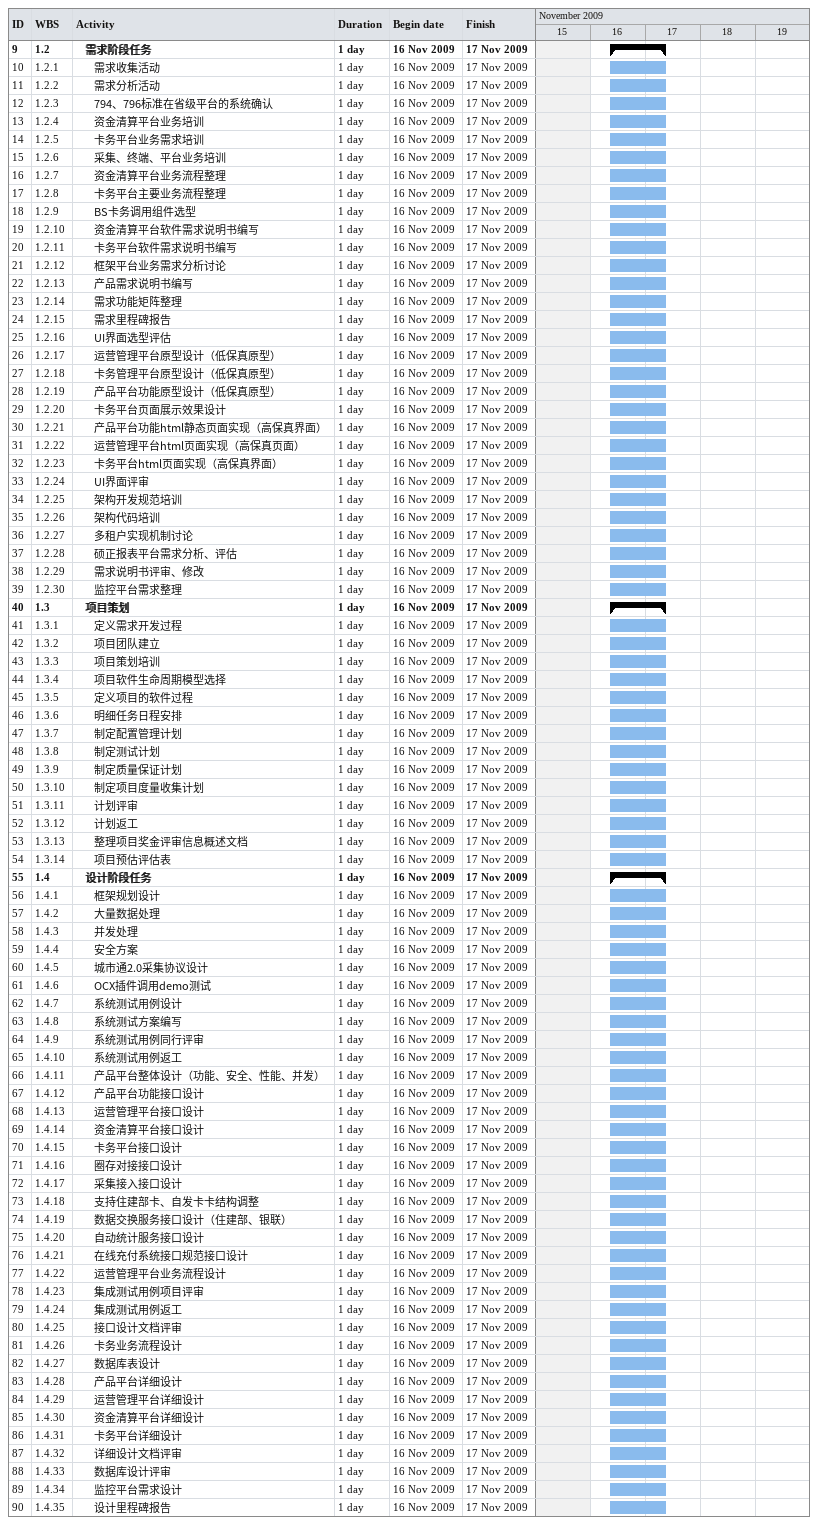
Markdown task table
| ID | WBS | Task | Duration | Start | Finish |
|---|---|---|---|---|---|
| 9 | 1.2 | **需求阶段任务** | 1d | 2009-11-16 | 2009-11-17 |
| 10 | 1.2.1 | 需求收集活动 | 1d | 2009-11-16 | 2009-11-17 |
| 11 | 1.2.2 | 需求分析活动 | 1d | 2009-11-16 | 2009-11-17 |
| 12 | 1.2.3 | 794、796标准在省级平台的系统确认 | 1d | 2009-11-16 | 2009-11-17 |
| 13 | 1.2.4 | 资金清算平台业务培训 | 1d | 2009-11-16 | 2009-11-17 |
| 14 | 1.2.5 | 卡务平台业务需求培训 | 1d | 2009-11-16 | 2009-11-17 |
| 15 | 1.2.6 | 采集、终端、平台业务培训 | 1d | 2009-11-16 | 2009-11-17 |
| 16 | 1.2.7 | 资金清算平台业务流程整理 | 1d | 2009-11-16 | 2009-11-17 |
| 17 | 1.2.8 | 卡务平台主要业务流程整理 | 1d | 2009-11-16 | 2009-11-17 |
| 18 | 1.2.9 | BS卡务调用组件选型 | 1d | 2009-11-16 | 2009-11-17 |
| 19 | 1.2.10 | 资金清算平台软件需求说明书编写 | 1d | 2009-11-16 | 2009-11-17 |
| 20 | 1.2.11 | 卡务平台软件需求说明书编写 | 1d | 2009-11-16 | 2009-11-17 |
| 21 | 1.2.12 | 框架平台业务需求分析讨论 | 1d | 2009-11-16 | 2009-11-17 |
| 22 | 1.2.13 | 产品需求说明书编写 | 1d | 2009-11-16 | 2009-11-17 |
| 23 | 1.2.14 | 需求功能矩阵整理 | 1d | 2009-11-16 | 2009-11-17 |
| 24 | 1.2.15 | 需求里程碑报告 | 1d | 2009-11-16 | 2009-11-17 |
| 25 | 1.2.16 | UI界面选型评估 | 1d | 2009-11-16 | 2009-11-17 |
| 26 | 1.2.17 | 运营管理平台原型设计（低保真原型） | 1d | 2009-11-16 | 2009-11-17 |
| 27 | 1.2.18 | 卡务管理平台原型设计（低保真原型） | 1d | 2009-11-16 | 2009-11-17 |
| 28 | 1.2.19 | 产品平台功能原型设计（低保真原型） | 1d | 2009-11-16 | 2009-11-17 |
| 29 | 1.2.20 | 卡务平台页面展示效果设计 | 1d | 2009-11-16 | 2009-11-17 |
| 30 | 1.2.21 | 产品平台功能html静态页面实现（高保真界面） | 1d | 2009-11-16 | 2009-11-17 |
| 31 | 1.2.22 | 运营管理平台html页面实现（高保真页面） | 1d | 2009-11-16 | 2009-11-17 |
| 32 | 1.2.23 | 卡务平台html页面实现（高保真界面） | 1d | 2009-11-16 | 2009-11-17 |
| 33 | 1.2.24 | UI界面评审 | 1d | 2009-11-16 | 2009-11-17 |
| 34 | 1.2.25 | 架构开发规范培训 | 1d | 2009-11-16 | 2009-11-17 |
| 35 | 1.2.26 | 架构代码培训 | 1d | 2009-11-16 | 2009-11-17 |
| 36 | 1.2.27 | 多租户实现机制讨论 | 1d | 2009-11-16 | 2009-11-17 |
| 37 | 1.2.28 | 硕正报表平台需求分析、评估 | 1d | 2009-11-16 | 2009-11-17 |
| 38 | 1.2.29 | 需求说明书评审、修改 | 1d | 2009-11-16 | 2009-11-17 |
| 39 | 1.2.30 | 监控平台需求整理 | 1d | 2009-11-16 | 2009-11-17 |
| 40 | 1.3 | **项目策划** | 1d | 2009-11-16 | 2009-11-17 |
| 41 | 1.3.1 | 定义需求开发过程 | 1d | 2009-11-16 | 2009-11-17 |
| 42 | 1.3.2 | 项目团队建立 | 1d | 2009-11-16 | 2009-11-17 |
| 43 | 1.3.3 | 项目策划培训 | 1d | 2009-11-16 | 2009-11-17 |
| 44 | 1.3.4 | 项目软件生命周期模型选择 | 1d | 2009-11-16 | 2009-11-17 |
| 45 | 1.3.5 | 定义项目的软件过程 | 1d | 2009-11-16 | 2009-11-17 |
| 46 | 1.3.6 | 明细任务日程安排 | 1d | 2009-11-16 | 2009-11-17 |
| 47 | 1.3.7 | 制定配置管理计划 | 1d | 2009-11-16 | 2009-11-17 |
| 48 | 1.3.8 | 制定测试计划 | 1d | 2009-11-16 | 2009-11-17 |
| 49 | 1.3.9 | 制定质量保证计划 | 1d | 2009-11-16 | 2009-11-17 |
| 50 | 1.3.10 | 制定项目度量收集计划 | 1d | 2009-11-16 | 2009-11-17 |
| 51 | 1.3.11 | 计划评审 | 1d | 2009-11-16 | 2009-11-17 |
| 52 | 1.3.12 | 计划返工 | 1d | 2009-11-16 | 2009-11-17 |
| 53 | 1.3.13 | 整理项目奖金评审信息概述文档 | 1d | 2009-11-16 | 2009-11-17 |
| 54 | 1.3.14 | 项目预估评估表 | 1d | 2009-11-16 | 2009-11-17 |
| 55 | 1.4 | **设计阶段任务** | 1d | 2009-11-16 | 2009-11-17 |
| 56 | 1.4.1 | 框架规划设计 | 1d | 2009-11-16 | 2009-11-17 |
| 57 | 1.4.2 | 大量数据处理 | 1d | 2009-11-16 | 2009-11-17 |
| 58 | 1.4.3 | 并发处理 | 1d | 2009-11-16 | 2009-11-17 |
| 59 | 1.4.4 | 安全方案 | 1d | 2009-11-16 | 2009-11-17 |
| 60 | 1.4.5 | 城市通2.0采集协议设计 | 1d | 2009-11-16 | 2009-11-17 |
| 61 | 1.4.6 | OCX插件调用demo测试 | 1d | 2009-11-16 | 2009-11-17 |
| 62 | 1.4.7 | 系统测试用例设计 | 1d | 2009-11-16 | 2009-11-17 |
| 63 | 1.4.8 | 系统测试方案编写 | 1d | 2009-11-16 | 2009-11-17 |
| 64 | 1.4.9 | 系统测试用例同行评审 | 1d | 2009-11-16 | 2009-11-17 |
| 65 | 1.4.10 | 系统测试用例返工 | 1d | 2009-11-16 | 2009-11-17 |
| 66 | 1.4.11 | 产品平台整体设计（功能、安全、性能、并发） | 1d | 2009-11-16 | 2009-11-17 |
| 67 | 1.4.12 | 产品平台功能接口设计 | 1d | 2009-11-16 | 2009-11-17 |
| 68 | 1.4.13 | 运营管理平台接口设计 | 1d | 2009-11-16 | 2009-11-17 |
| 69 | 1.4.14 | 资金清算平台接口设计 | 1d | 2009-11-16 | 2009-11-17 |
| 70 | 1.4.15 | 卡务平台接口设计 | 1d | 2009-11-16 | 2009-11-17 |
| 71 | 1.4.16 | 圈存对接接口设计 | 1d | 2009-11-16 | 2009-11-17 |
| 72 | 1.4.17 | 采集接入接口设计 | 1d | 2009-11-16 | 2009-11-17 |
| 73 | 1.4.18 | 支持住建部卡、自发卡卡结构调整 | 1d | 2009-11-16 | 2009-11-17 |
| 74 | 1.4.19 | 数据交换服务接口设计（住建部、银联） | 1d | 2009-11-16 | 2009-11-17 |
| 75 | 1.4.20 | 自动统计服务接口设计 | 1d | 2009-11-16 | 2009-11-17 |
| 76 | 1.4.21 | 在线充付系统接口规范接口设计 | 1d | 2009-11-16 | 2009-11-17 |
| 77 | 1.4.22 | 运营管理平台业务流程设计 | 1d | 2009-11-16 | 2009-11-17 |
| 78 | 1.4.23 | 集成测试用例项目评审 | 1d | 2009-11-16 | 2009-11-17 |
| 79 | 1.4.24 | 集成测试用例返工 | 1d | 2009-11-16 | 2009-11-17 |
| 80 | 1.4.25 | 接口设计文档评审 | 1d | 2009-11-16 | 2009-11-17 |
| 81 | 1.4.26 | 卡务业务流程设计 | 1d | 2009-11-16 | 2009-11-17 |
| 82 | 1.4.27 | 数据库表设计 | 1d | 2009-11-16 | 2009-11-17 |
| 83 | 1.4.28 | 产品平台详细设计 | 1d | 2009-11-16 | 2009-11-17 |
| 84 | 1.4.29 | 运营管理平台详细设计 | 1d | 2009-11-16 | 2009-11-17 |
| 85 | 1.4.30 | 资金清算平台详细设计 | 1d | 2009-11-16 | 2009-11-17 |
| 86 | 1.4.31 | 卡务平台详细设计 | 1d | 2009-11-16 | 2009-11-17 |
| 87 | 1.4.32 | 详细设计文档评审 | 1d | 2009-11-16 | 2009-11-17 |
| 88 | 1.4.33 | 数据库设计评审 | 1d | 2009-11-16 | 2009-11-17 |
| 89 | 1.4.34 | 监控平台需求设计 | 1d | 2009-11-16 | 2009-11-17 |
| 90 | 1.4.35 | 设计里程碑报告 | 1d | 2009-11-16 | 2009-11-17 |
